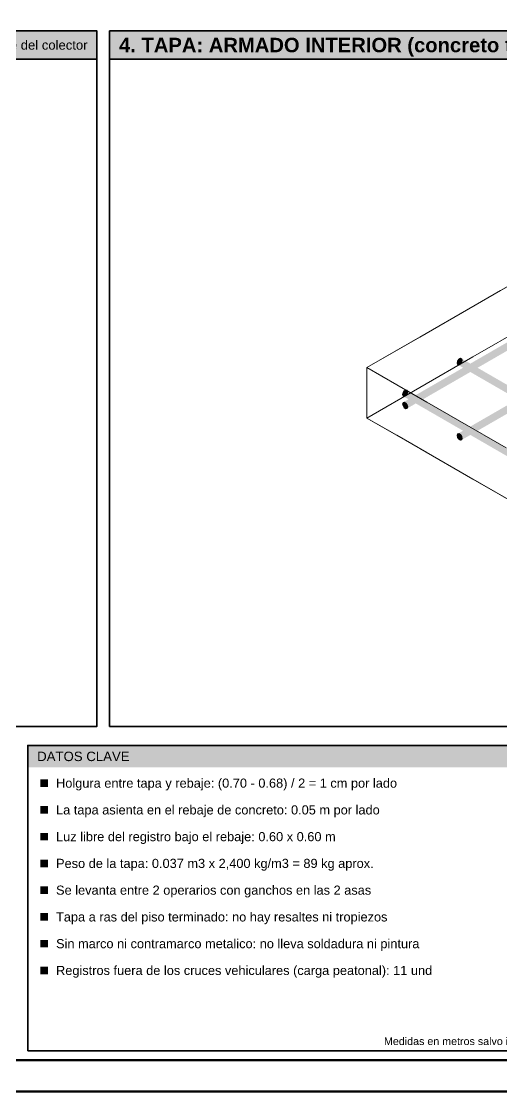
# Model space of a CAD drawing. Header units: metres. Extents: x 349122 to 349453, y 9281252 to 9281971.
# Drawn here: x 349266.02 to 349267.545, y 9281651.79 to 9281655.19 of the extents above; entities that cross this region are included whole.
import ezdxf
from ezdxf.enums import TextEntityAlignment as Align

# ---------------------------------------------------------------- set-up
doc = ezdxf.new("R2010")
doc.units = ezdxf.units.M
doc.header["$LTSCALE"] = 0.25
for name, color, linetype, lineweight in [('ISO-3D', 7, 'CONTINUOUS', 13), ('ISO-3D-ARISTAS', 250, 'CONTINUOUS', 13), ('MARCO', 7, 'CONTINUOUS', 50), ('PANEL-FONDO', 5, 'CONTINUOUS', 13), ('TITULOS', 160, 'CONTINUOUS', 35)]:
    doc.layers.add(name, color=color, linetype=linetype, lineweight=lineweight)
for name, color, linetype, lineweight, true_color in [('LLAMADAS-NUM', 30, 'CONTINUOUS', 25, 0xc05014), ('PANEL', 5, 'CONTINUOUS', 35, 0x1f4e79), ('TITULOS-BLANCO', 7, 'CONTINUOUS', 25, 0xffffff)]:
    doc.layers.add(name, color=color, linetype=linetype, lineweight=lineweight, true_color=true_color)
doc.layers.add('TEXTOS', color=7, linetype='CONTINUOUS')
doc.styles.get("Standard").update_dxf_attribs({"font": 'arial.ttf'})
doc.styles.add('TITULOS', font='arialbd.ttf')

msp = doc.modelspace()

# ---------------------------------------------------------------- linework, layer by layer
at = {"layer": 'ISO-3D', "true_color": 0x553624}
for points in [[(349267.5606, 9281654.1655), (349267.5622, 9281654.1702), (349267.478, 9281654.1178), (349267.4796, 9281654.1225)], [(349267.5771, 9281654.156), (349267.5755, 9281654.1513), (349267.4945, 9281654.1083), (349267.4929, 9281654.1036)], [(349267.478, 9281654.1178), (349267.4796, 9281654.1225), (349267.3954, 9281654.0701), (349267.397, 9281654.0748)], [(349267.4945, 9281654.1083), (349267.4929, 9281654.1036), (349267.4119, 9281654.0606), (349267.4103, 9281654.0559)], [(349267.3954, 9281654.0701), (349267.397, 9281654.0748), (349267.3128, 9281654.0225), (349267.3144, 9281654.0271)], [(349267.4119, 9281654.0606), (349267.4103, 9281654.0559), (349267.3293, 9281654.0129), (349267.3277, 9281654.0082)], [(349267.3128, 9281654.0225), (349267.3144, 9281654.0271), (349267.2302, 9281653.9748), (349267.2318, 9281653.9795)], [(349267.3293, 9281654.0129), (349267.3277, 9281654.0082), (349267.2467, 9281653.9652), (349267.2451, 9281653.9605)], [(349267.5686, 9281653.9701), (349267.5702, 9281653.9748), (349267.486, 9281653.9225), (349267.4876, 9281653.9271)], [(349267.5851, 9281653.9606), (349267.5835, 9281653.9559), (349267.5025, 9281653.9129), (349267.5009, 9281653.9082)], [(349267.486, 9281653.9225), (349267.4876, 9281653.9271), (349267.4034, 9281653.8748), (349267.405, 9281653.8795)], [(349267.5025, 9281653.9129), (349267.5009, 9281653.9082), (349267.4199, 9281653.8652), (349267.4183, 9281653.8605)]]:
    msp.add_solid(points, dxfattribs=at)
at = {"layer": 'ISO-3D', "true_color": 0x70472f}
for points in [[(349267.5622, 9281654.159), (349267.5606, 9281654.1655), (349267.4796, 9281654.1113), (349267.478, 9281654.1178)], [(349267.5755, 9281654.1625), (349267.5771, 9281654.156), (349267.4929, 9281654.1148), (349267.4945, 9281654.1083)], [(349267.4796, 9281654.1113), (349267.478, 9281654.1178), (349267.397, 9281654.0636), (349267.3954, 9281654.0701)], [(349267.4929, 9281654.1148), (349267.4945, 9281654.1083), (349267.4103, 9281654.0671), (349267.4119, 9281654.0606)], [(349267.397, 9281654.0636), (349267.3954, 9281654.0701), (349267.3144, 9281654.0159), (349267.3128, 9281654.0225)], [(349267.4103, 9281654.0671), (349267.4119, 9281654.0606), (349267.3277, 9281654.0194), (349267.3293, 9281654.0129)], [(349267.3144, 9281654.0159), (349267.3128, 9281654.0225), (349267.2318, 9281653.9683), (349267.2302, 9281653.9748)], [(349267.3277, 9281654.0194), (349267.3293, 9281654.0129), (349267.2451, 9281653.9717), (349267.2467, 9281653.9652)], [(349267.5702, 9281653.9636), (349267.5686, 9281653.9701), (349267.4876, 9281653.9159), (349267.486, 9281653.9225)], [(349267.5835, 9281653.9671), (349267.5851, 9281653.9606), (349267.5009, 9281653.9194), (349267.5025, 9281653.9129)], [(349267.4876, 9281653.9159), (349267.486, 9281653.9225), (349267.405, 9281653.8683), (349267.4034, 9281653.8748)], [(349267.5009, 9281653.9194), (349267.5025, 9281653.9129), (349267.4183, 9281653.8717), (349267.4199, 9281653.8652)]]:
    msp.add_solid(points, dxfattribs=at)
at = {"layer": 'ISO-3D', "true_color": 0x67422b}
for points in [[(349267.5622, 9281654.1702), (349267.5663, 9281654.1713), (349267.4796, 9281654.1225), (349267.4837, 9281654.1236)], [(349267.5755, 9281654.1513), (349267.5714, 9281654.1502), (349267.4929, 9281654.1036), (349267.4888, 9281654.1025)], [(349267.4796, 9281654.1225), (349267.4837, 9281654.1236), (349267.397, 9281654.0748), (349267.4011, 9281654.0759)], [(349267.4929, 9281654.1036), (349267.4888, 9281654.1025), (349267.4103, 9281654.0559), (349267.4062, 9281654.0549)], [(349267.397, 9281654.0748), (349267.4011, 9281654.0759), (349267.3144, 9281654.0271), (349267.3185, 9281654.0282)], [(349267.4103, 9281654.0559), (349267.4062, 9281654.0549), (349267.3277, 9281654.0082), (349267.3236, 9281654.0072)], [(349267.3144, 9281654.0271), (349267.3185, 9281654.0282), (349267.2318, 9281653.9795), (349267.2359, 9281653.9805)], [(349267.3277, 9281654.0082), (349267.3236, 9281654.0072), (349267.2451, 9281653.9605), (349267.241, 9281653.9595)], [(349267.5702, 9281653.9748), (349267.5743, 9281653.9759), (349267.4876, 9281653.9271), (349267.4917, 9281653.9282)], [(349267.5835, 9281653.9559), (349267.5794, 9281653.9549), (349267.5009, 9281653.9082), (349267.4968, 9281653.9072)], [(349267.4876, 9281653.9271), (349267.4917, 9281653.9282), (349267.405, 9281653.8795), (349267.4091, 9281653.8805)], [(349267.5009, 9281653.9082), (349267.4968, 9281653.9072), (349267.4183, 9281653.8605), (349267.4142, 9281653.8595)]]:
    msp.add_solid(points, dxfattribs=at)
at = {"layer": 'ISO-3D', "true_color": 0x7f5135}
for points in [[(349267.5663, 9281654.1532), (349267.5622, 9281654.159), (349267.4837, 9281654.1055), (349267.4796, 9281654.1113)], [(349267.5714, 9281654.1684), (349267.5755, 9281654.1625), (349267.4888, 9281654.1207), (349267.4929, 9281654.1148)], [(349267.4888, 9281654.1207), (349267.4929, 9281654.1148), (349267.4062, 9281654.073), (349267.4103, 9281654.0671)], [(349267.4837, 9281654.1055), (349267.4796, 9281654.1113), (349267.4011, 9281654.0578), (349267.397, 9281654.0636)], [(349267.4011, 9281654.0578), (349267.397, 9281654.0636), (349267.3185, 9281654.0101), (349267.3144, 9281654.0159)], [(349267.4062, 9281654.073), (349267.4103, 9281654.0671), (349267.3236, 9281654.0253), (349267.3277, 9281654.0194)], [(349267.3185, 9281654.0101), (349267.3144, 9281654.0159), (349267.2359, 9281653.9624), (349267.2318, 9281653.9683)], [(349267.3236, 9281654.0253), (349267.3277, 9281654.0194), (349267.241, 9281653.9776), (349267.2451, 9281653.9717)], [(349267.5743, 9281653.9578), (349267.5702, 9281653.9636), (349267.4917, 9281653.9101), (349267.4876, 9281653.9159)], [(349267.5794, 9281653.973), (349267.5835, 9281653.9671), (349267.4968, 9281653.9253), (349267.5009, 9281653.9194)], [(349267.4917, 9281653.9101), (349267.4876, 9281653.9159), (349267.4091, 9281653.8624), (349267.405, 9281653.8683)], [(349267.4968, 9281653.9253), (349267.5009, 9281653.9194), (349267.4142, 9281653.8776), (349267.4183, 9281653.8717)]]:
    msp.add_solid(points, dxfattribs=at)
at = {"layer": 'ISO-3D', "true_color": 0x7c4f34}
for points in [[(349267.5663, 9281654.1713), (349267.5714, 9281654.1684), (349267.4837, 9281654.1236), (349267.4888, 9281654.1207)], [(349267.5714, 9281654.1502), (349267.5663, 9281654.1532), (349267.4888, 9281654.1025), (349267.4837, 9281654.1055)], [(349267.4837, 9281654.1236), (349267.4888, 9281654.1207), (349267.4011, 9281654.0759), (349267.4062, 9281654.073)], [(349267.4968, 9281654.0719), (349267.4917, 9281654.0689), (349267.4142, 9281654.1196), (349267.4091, 9281654.1166)], [(349267.4888, 9281654.1025), (349267.4837, 9281654.1055), (349267.4062, 9281654.0549), (349267.4011, 9281654.0578)], [(349267.4917, 9281654.0508), (349267.4968, 9281654.0538), (349267.4091, 9281654.0985), (349267.4142, 9281654.1015)], [(349267.4011, 9281654.0759), (349267.4062, 9281654.073), (349267.3185, 9281654.0282), (349267.3236, 9281654.0253)], [(349267.4062, 9281654.0549), (349267.4011, 9281654.0578), (349267.3236, 9281654.0072), (349267.3185, 9281654.0101)], [(349267.5794, 9281654.0242), (349267.5743, 9281654.0213), (349267.4968, 9281654.0719), (349267.4917, 9281654.0689)], [(349267.5743, 9281654.0031), (349267.5794, 9281654.0061), (349267.4917, 9281654.0508), (349267.4968, 9281654.0538)], [(349267.3185, 9281654.0282), (349267.3236, 9281654.0253), (349267.2359, 9281653.9805), (349267.241, 9281653.9776)], [(349267.3236, 9281653.9719), (349267.3185, 9281653.9689), (349267.241, 9281654.0196), (349267.2359, 9281654.0166)], [(349267.3236, 9281654.0072), (349267.3185, 9281654.0101), (349267.241, 9281653.9595), (349267.2359, 9281653.9624)], [(349267.3185, 9281653.9508), (349267.3236, 9281653.9538), (349267.2359, 9281653.9985), (349267.241, 9281654.0015)], [(349267.4062, 9281653.9242), (349267.4011, 9281653.9213), (349267.3236, 9281653.9719), (349267.3185, 9281653.9689)], [(349267.4011, 9281653.9031), (349267.4062, 9281653.9061), (349267.3185, 9281653.9508), (349267.3236, 9281653.9538)], [(349267.5743, 9281653.9759), (349267.5794, 9281653.973), (349267.4917, 9281653.9282), (349267.4968, 9281653.9253)], [(349267.5794, 9281653.9549), (349267.5743, 9281653.9578), (349267.4968, 9281653.9072), (349267.4917, 9281653.9101)], [(349267.4888, 9281653.8765), (349267.4837, 9281653.8736), (349267.4062, 9281653.9242), (349267.4011, 9281653.9213)], [(349267.4917, 9281653.9282), (349267.4968, 9281653.9253), (349267.4091, 9281653.8805), (349267.4142, 9281653.8776)], [(349267.4968, 9281653.9072), (349267.4917, 9281653.9101), (349267.4142, 9281653.8595), (349267.4091, 9281653.8624)], [(349267.4837, 9281653.8554), (349267.4888, 9281653.8584), (349267.4011, 9281653.9031), (349267.4062, 9281653.9061)], [(349267.5714, 9281653.8288), (349267.5663, 9281653.8259), (349267.4888, 9281653.8765), (349267.4837, 9281653.8736)], [(349267.5663, 9281653.8078), (349267.5714, 9281653.8107), (349267.4837, 9281653.8554), (349267.4888, 9281653.8584)]]:
    msp.add_solid(points, dxfattribs=at)
at = {"layer": 'ISO-3D', "true_color": 0x643f2a}
for points in [[(349267.4117, 9281654.1091), (349267.4091, 9281654.1166), (349267.405, 9281654.1108)], [(349267.4117, 9281654.1091), (349267.4142, 9281654.1196), (349267.4091, 9281654.1166)], [(349267.4117, 9281654.1091), (349267.4183, 9281654.1185), (349267.4142, 9281654.1196)], [(349267.4117, 9281654.1091), (349267.4199, 9281654.1138), (349267.4183, 9281654.1185)], [(349267.4117, 9281654.1091), (349267.405, 9281654.1108), (349267.4034, 9281654.1043)], [(349267.4117, 9281654.1091), (349267.4034, 9281654.1043), (349267.405, 9281654.0996)], [(349267.4117, 9281654.1091), (349267.405, 9281654.0996), (349267.4091, 9281654.0985)], [(349267.4117, 9281654.1091), (349267.4091, 9281654.0985), (349267.4142, 9281654.1015)], [(349267.4117, 9281654.1091), (349267.4183, 9281654.1073), (349267.4199, 9281654.1138)], [(349267.4117, 9281654.1091), (349267.4142, 9281654.1015), (349267.4183, 9281654.1073)], [(349267.2384, 9281654.0091), (349267.2359, 9281654.0166), (349267.2318, 9281654.0108)], [(349267.2384, 9281654.0091), (349267.241, 9281654.0196), (349267.2359, 9281654.0166)], [(349267.2384, 9281654.0091), (349267.2451, 9281654.0185), (349267.241, 9281654.0196)], [(349267.2384, 9281654.0091), (349267.2467, 9281654.0138), (349267.2451, 9281654.0185)], [(349267.2384, 9281654.0091), (349267.2451, 9281654.0073), (349267.2467, 9281654.0138)], [(349267.2384, 9281654.0091), (349267.2318, 9281654.0108), (349267.2302, 9281654.0043)], [(349267.2384, 9281654.0091), (349267.2302, 9281654.0043), (349267.2318, 9281653.9996)], [(349267.2384, 9281654.0091), (349267.2318, 9281653.9996), (349267.2359, 9281653.9985)], [(349267.2384, 9281654.0091), (349267.2359, 9281653.9985), (349267.241, 9281654.0015)], [(349267.2384, 9281654.0091), (349267.241, 9281654.0015), (349267.2451, 9281654.0073)]]:
    msp.add_solid(points, dxfattribs=at)
at = {"layer": 'ISO-3D', "true_color": 0x865538}
for points in [[(349267.4917, 9281654.0689), (349267.4876, 9281654.0631), (349267.4091, 9281654.1166), (349267.405, 9281654.1108)], [(349267.4968, 9281654.0538), (349267.5009, 9281654.0596), (349267.4142, 9281654.1015), (349267.4183, 9281654.1073)], [(349267.5743, 9281654.0213), (349267.5702, 9281654.0154), (349267.4917, 9281654.0689), (349267.4876, 9281654.0631)], [(349267.5794, 9281654.0061), (349267.5835, 9281654.0119), (349267.4968, 9281654.0538), (349267.5009, 9281654.0596)], [(349267.3185, 9281653.9689), (349267.3144, 9281653.9631), (349267.2359, 9281654.0166), (349267.2318, 9281654.0108)], [(349267.3236, 9281653.9538), (349267.3277, 9281653.9596), (349267.241, 9281654.0015), (349267.2451, 9281654.0073)], [(349267.4011, 9281653.9213), (349267.397, 9281653.9154), (349267.3185, 9281653.9689), (349267.3144, 9281653.9631)], [(349267.4062, 9281653.9061), (349267.4103, 9281653.9119), (349267.3236, 9281653.9538), (349267.3277, 9281653.9596)], [(349267.4837, 9281653.8736), (349267.4796, 9281653.8677), (349267.4011, 9281653.9213), (349267.397, 9281653.9154)], [(349267.4888, 9281653.8584), (349267.4929, 9281653.8642), (349267.4062, 9281653.9061), (349267.4103, 9281653.9119)], [(349267.5663, 9281653.8259), (349267.5622, 9281653.82), (349267.4837, 9281653.8736), (349267.4796, 9281653.8677)], [(349267.5714, 9281653.8107), (349267.5755, 9281653.8165), (349267.4888, 9281653.8584), (349267.4929, 9281653.8642)]]:
    msp.add_solid(points, dxfattribs=at)
at = {"layer": 'ISO-3D', "true_color": 0x603d28}
for points in [[(349267.5009, 9281654.0708), (349267.4968, 9281654.0719), (349267.4183, 9281654.1185), (349267.4142, 9281654.1196)], [(349267.5025, 9281654.0661), (349267.5009, 9281654.0708), (349267.4199, 9281654.1138), (349267.4183, 9281654.1185)], [(349267.486, 9281654.0566), (349267.4876, 9281654.0519), (349267.4034, 9281654.1043), (349267.405, 9281654.0996)], [(349267.4876, 9281654.0519), (349267.4917, 9281654.0508), (349267.405, 9281654.0996), (349267.4091, 9281654.0985)], [(349267.5686, 9281654.0089), (349267.5702, 9281654.0042), (349267.486, 9281654.0566), (349267.4876, 9281654.0519)], [(349267.5702, 9281654.0042), (349267.5743, 9281654.0031), (349267.4876, 9281654.0519), (349267.4917, 9281654.0508)], [(349267.5835, 9281654.0231), (349267.5794, 9281654.0242), (349267.5009, 9281654.0708), (349267.4968, 9281654.0719)], [(349267.5851, 9281654.0184), (349267.5835, 9281654.0231), (349267.5025, 9281654.0661), (349267.5009, 9281654.0708)], [(349267.3277, 9281653.9708), (349267.3236, 9281653.9719), (349267.2451, 9281654.0185), (349267.241, 9281654.0196)], [(349267.3293, 9281653.9661), (349267.3277, 9281653.9708), (349267.2467, 9281654.0138), (349267.2451, 9281654.0185)], [(349267.3128, 9281653.9566), (349267.3144, 9281653.9519), (349267.2302, 9281654.0043), (349267.2318, 9281653.9996)], [(349267.3144, 9281653.9519), (349267.3185, 9281653.9508), (349267.2318, 9281653.9996), (349267.2359, 9281653.9985)], [(349267.3954, 9281653.9089), (349267.397, 9281653.9042), (349267.3128, 9281653.9566), (349267.3144, 9281653.9519)], [(349267.397, 9281653.9042), (349267.4011, 9281653.9031), (349267.3144, 9281653.9519), (349267.3185, 9281653.9508)], [(349267.4103, 9281653.9231), (349267.4062, 9281653.9242), (349267.3277, 9281653.9708), (349267.3236, 9281653.9719)], [(349267.4119, 9281653.9184), (349267.4103, 9281653.9231), (349267.3293, 9281653.9661), (349267.3277, 9281653.9708)], [(349267.4929, 9281653.8754), (349267.4888, 9281653.8765), (349267.4103, 9281653.9231), (349267.4062, 9281653.9242)], [(349267.4945, 9281653.8707), (349267.4929, 9281653.8754), (349267.4119, 9281653.9184), (349267.4103, 9281653.9231)], [(349267.478, 9281653.8612), (349267.4796, 9281653.8565), (349267.3954, 9281653.9089), (349267.397, 9281653.9042)], [(349267.4796, 9281653.8565), (349267.4837, 9281653.8554), (349267.397, 9281653.9042), (349267.4011, 9281653.9031)], [(349267.5755, 9281653.8277), (349267.5714, 9281653.8288), (349267.4929, 9281653.8754), (349267.4888, 9281653.8765)], [(349267.5606, 9281653.8135), (349267.5622, 9281653.8088), (349267.478, 9281653.8612), (349267.4796, 9281653.8565)], [(349267.5622, 9281653.8088), (349267.5663, 9281653.8078), (349267.4796, 9281653.8565), (349267.4837, 9281653.8554)], [(349267.5771, 9281653.823), (349267.5755, 9281653.8277), (349267.4945, 9281653.8707), (349267.4929, 9281653.8754)]]:
    msp.add_solid(points, dxfattribs=at)
at = {"layer": 'ISO-3D', "true_color": 0x7b4f34}
for points in [[(349267.4876, 9281654.0631), (349267.486, 9281654.0566), (349267.405, 9281654.1108), (349267.4034, 9281654.1043)], [(349267.5009, 9281654.0596), (349267.5025, 9281654.0661), (349267.4183, 9281654.1073), (349267.4199, 9281654.1138)], [(349267.5702, 9281654.0154), (349267.5686, 9281654.0089), (349267.4876, 9281654.0631), (349267.486, 9281654.0566)], [(349267.5835, 9281654.0119), (349267.5851, 9281654.0184), (349267.5009, 9281654.0596), (349267.5025, 9281654.0661)], [(349267.3277, 9281653.9596), (349267.3293, 9281653.9661), (349267.2451, 9281654.0073), (349267.2467, 9281654.0138)], [(349267.3144, 9281653.9631), (349267.3128, 9281653.9566), (349267.2318, 9281654.0108), (349267.2302, 9281654.0043)], [(349267.397, 9281653.9154), (349267.3954, 9281653.9089), (349267.3144, 9281653.9631), (349267.3128, 9281653.9566)], [(349267.4103, 9281653.9119), (349267.4119, 9281653.9184), (349267.3277, 9281653.9596), (349267.3293, 9281653.9661)], [(349267.4796, 9281653.8677), (349267.478, 9281653.8612), (349267.397, 9281653.9154), (349267.3954, 9281653.9089)], [(349267.4929, 9281653.8642), (349267.4945, 9281653.8707), (349267.4103, 9281653.9119), (349267.4119, 9281653.9184)], [(349267.5622, 9281653.82), (349267.5606, 9281653.8135), (349267.4796, 9281653.8677), (349267.478, 9281653.8612)], [(349267.5755, 9281653.8165), (349267.5771, 9281653.823), (349267.4929, 9281653.8642), (349267.4945, 9281653.8707)]]:
    msp.add_solid(points, dxfattribs=at)
at = {"layer": 'ISO-3D', "true_color": 0x6f472f}
for points in [[(349267.2384, 9281653.97), (349267.2302, 9281653.9748), (349267.2318, 9281653.9795)], [(349267.2384, 9281653.97), (349267.2318, 9281653.9795), (349267.2359, 9281653.9805)], [(349267.2384, 9281653.97), (349267.2359, 9281653.9805), (349267.241, 9281653.9776)], [(349267.2384, 9281653.97), (349267.2318, 9281653.9683), (349267.2302, 9281653.9748)], [(349267.2384, 9281653.97), (349267.2359, 9281653.9624), (349267.2318, 9281653.9683)], [(349267.2384, 9281653.97), (349267.241, 9281653.9595), (349267.2359, 9281653.9624)], [(349267.2384, 9281653.97), (349267.241, 9281653.9776), (349267.2451, 9281653.9717)], [(349267.2384, 9281653.97), (349267.2451, 9281653.9717), (349267.2467, 9281653.9652)], [(349267.2384, 9281653.97), (349267.2451, 9281653.9605), (349267.241, 9281653.9595)], [(349267.2384, 9281653.97), (349267.2467, 9281653.9652), (349267.2451, 9281653.9605)], [(349267.4117, 9281653.87), (349267.4034, 9281653.8748), (349267.405, 9281653.8795)], [(349267.4117, 9281653.87), (349267.405, 9281653.8795), (349267.4091, 9281653.8805)], [(349267.4117, 9281653.87), (349267.4091, 9281653.8805), (349267.4142, 9281653.8776)], [(349267.4117, 9281653.87), (349267.4142, 9281653.8776), (349267.4183, 9281653.8717)], [(349267.4117, 9281653.87), (349267.405, 9281653.8683), (349267.4034, 9281653.8748)], [(349267.4117, 9281653.87), (349267.4091, 9281653.8624), (349267.405, 9281653.8683)], [(349267.4117, 9281653.87), (349267.4142, 9281653.8595), (349267.4091, 9281653.8624)], [(349267.4117, 9281653.87), (349267.4183, 9281653.8717), (349267.4199, 9281653.8652)], [(349267.4117, 9281653.87), (349267.4183, 9281653.8605), (349267.4142, 9281653.8595)], [(349267.4117, 9281653.87), (349267.4199, 9281653.8652), (349267.4183, 9281653.8605)]]:
    msp.add_solid(points, dxfattribs=at)
at = {"layer": 'ISO-3D-ARISTAS', "color": 250}
for p, q in [((349267.5416, 9281654.335), (349267.7061, 9281654.43)), ((349267.4537, 9281654.2843), (349267.622, 9281654.3814)), ((349267.4001, 9281654.2533), (349267.5416, 9281654.335)), ((349267.2855, 9281654.1871), (349267.4537, 9281654.2843)), ((349267.2587, 9281654.1717), (349267.4001, 9281654.2533)), ((349267.622, 9281654.2214), (349267.4537, 9281654.1243)), ((349267.4537, 9281654.1243), (349267.622, 9281654.2214)), ((349267.1172, 9281654.09), (349267.2855, 9281654.1871)), ((349267.1172, 9281654.09), (349267.2587, 9281654.1717)), ((349267.4537, 9281654.1243), (349267.2855, 9281654.0271)), ((349267.2855, 9281654.0271), (349267.4537, 9281654.1243)), ((349267.4091, 9281654.1166), (349267.405, 9281654.1108)), ((349267.405, 9281654.1108), (349267.4091, 9281654.1166)), ((349267.4142, 9281654.1196), (349267.4091, 9281654.1166)), ((349267.4091, 9281654.1166), (349267.4142, 9281654.1196)), ((349267.4183, 9281654.1185), (349267.4142, 9281654.1196)), ((349267.4142, 9281654.1196), (349267.4183, 9281654.1185)), ((349267.4199, 9281654.1138), (349267.4183, 9281654.1185)), ((349267.4183, 9281654.1185), (349267.4199, 9281654.1138)), ((349267.1172, 9281654.03), (349267.1172, 9281654.09)), ((349267.2125, 9281654.035), (349267.1172, 9281654.09)), ((349267.1172, 9281654.03), (349267.1172, 9281654.09)), ((349267.1172, 9281654.09), (349267.2125, 9281654.035)), ((349267.405, 9281654.1108), (349267.4034, 9281654.1043)), ((349267.4034, 9281654.1043), (349267.405, 9281654.1108)), ((349267.4034, 9281654.1043), (349267.405, 9281654.0996)), ((349267.405, 9281654.0996), (349267.4034, 9281654.1043)), ((349267.405, 9281654.0996), (349267.4091, 9281654.0985)), ((349267.4091, 9281654.0985), (349267.405, 9281654.0996)), ((349267.4091, 9281654.0985), (349267.4142, 9281654.1015)), ((349267.4142, 9281654.1015), (349267.4091, 9281654.0985)), ((349267.4142, 9281654.1015), (349267.4183, 9281654.1073)), ((349267.4183, 9281654.1073), (349267.4142, 9281654.1015)), ((349267.4183, 9281654.1073), (349267.4199, 9281654.1138)), ((349267.4199, 9281654.1138), (349267.4183, 9281654.1073)), ((349267.1172, 9281653.93), (349267.1172, 9281654.03)), ((349267.1172, 9281653.93), (349267.1172, 9281654.03)), ((349267.2855, 9281654.0271), (349267.1172, 9281653.93)), ((349267.1172, 9281653.93), (349267.2855, 9281654.0271)), ((349267.3077, 9281653.98), (349267.2125, 9281654.035)), ((349267.2125, 9281654.035), (349267.3077, 9281653.98)), ((349267.2359, 9281654.0166), (349267.2318, 9281654.0108)), ((349267.2318, 9281654.0108), (349267.2359, 9281654.0166)), ((349267.241, 9281654.0196), (349267.2359, 9281654.0166)), ((349267.2359, 9281654.0166), (349267.241, 9281654.0196)), ((349267.2451, 9281654.0185), (349267.241, 9281654.0196)), ((349267.241, 9281654.0196), (349267.2451, 9281654.0185)), ((349267.2467, 9281654.0138), (349267.2451, 9281654.0185)), ((349267.2451, 9281654.0185), (349267.2467, 9281654.0138)), ((349267.2451, 9281654.0073), (349267.2467, 9281654.0138)), ((349267.2467, 9281654.0138), (349267.2451, 9281654.0073)), ((349267.2318, 9281654.0108), (349267.2302, 9281654.0043)), ((349267.2302, 9281654.0043), (349267.2318, 9281654.0108)), ((349267.2302, 9281654.0043), (349267.2318, 9281653.9996)), ((349267.2318, 9281653.9996), (349267.2302, 9281654.0043)), ((349267.2318, 9281653.9795), (349267.2302, 9281653.9748)), ((349267.2302, 9281653.9748), (349267.2318, 9281653.9795)), ((349267.2318, 9281653.9996), (349267.2359, 9281653.9985)), ((349267.2359, 9281653.9985), (349267.2318, 9281653.9996)), ((349267.2359, 9281653.9805), (349267.2318, 9281653.9795)), ((349267.2318, 9281653.9795), (349267.2359, 9281653.9805)), ((349267.2359, 9281653.9985), (349267.241, 9281654.0015)), ((349267.241, 9281654.0015), (349267.2359, 9281653.9985)), ((349267.241, 9281653.9776), (349267.2359, 9281653.9805)), ((349267.2359, 9281653.9805), (349267.241, 9281653.9776)), ((349267.241, 9281654.0015), (349267.2451, 9281654.0073)), ((349267.2451, 9281654.0073), (349267.241, 9281654.0015)), ((349267.4117, 9281653.92), (349267.3077, 9281653.98)), ((349267.3077, 9281653.98), (349267.4117, 9281653.92)), ((349267.2302, 9281653.9748), (349267.2318, 9281653.9683)), ((349267.2318, 9281653.9683), (349267.2302, 9281653.9748)), ((349267.2318, 9281653.9683), (349267.2359, 9281653.9624)), ((349267.2359, 9281653.9624), (349267.2318, 9281653.9683)), ((349267.2359, 9281653.9624), (349267.241, 9281653.9595)), ((349267.241, 9281653.9595), (349267.2359, 9281653.9624)), ((349267.2451, 9281653.9717), (349267.241, 9281653.9776)), ((349267.241, 9281653.9776), (349267.2451, 9281653.9717)), ((349267.241, 9281653.9595), (349267.2451, 9281653.9605)), ((349267.2451, 9281653.9605), (349267.241, 9281653.9595)), ((349267.2467, 9281653.9652), (349267.2451, 9281653.9717)), ((349267.2451, 9281653.9717), (349267.2467, 9281653.9652)), ((349267.2451, 9281653.9605), (349267.2467, 9281653.9652)), ((349267.2467, 9281653.9652), (349267.2451, 9281653.9605)), ((349267.2855, 9281653.8329), (349267.1172, 9281653.93)), ((349267.2125, 9281653.875), (349267.1172, 9281653.93)), ((349267.5589, 9281653.835), (349267.4117, 9281653.92)), ((349267.4117, 9281653.92), (349267.5589, 9281653.835)), ((349267.405, 9281653.8795), (349267.4034, 9281653.8748)), ((349267.4034, 9281653.8748), (349267.405, 9281653.8795)), ((349267.4091, 9281653.8805), (349267.405, 9281653.8795)), ((349267.405, 9281653.8795), (349267.4091, 9281653.8805)), ((349267.4142, 9281653.8776), (349267.4091, 9281653.8805)), ((349267.4091, 9281653.8805), (349267.4142, 9281653.8776)), ((349267.4183, 9281653.8717), (349267.4142, 9281653.8776)), ((349267.4142, 9281653.8776), (349267.4183, 9281653.8717)), ((349267.3077, 9281653.82), (349267.2125, 9281653.875)), ((349267.4034, 9281653.8748), (349267.405, 9281653.8683)), ((349267.405, 9281653.8683), (349267.4034, 9281653.8748)), ((349267.405, 9281653.8683), (349267.4091, 9281653.8624)), ((349267.4091, 9281653.8624), (349267.405, 9281653.8683)), ((349267.4091, 9281653.8624), (349267.4142, 9281653.8595)), ((349267.4142, 9281653.8595), (349267.4091, 9281653.8624)), ((349267.4142, 9281653.8595), (349267.4183, 9281653.8605)), ((349267.4183, 9281653.8605), (349267.4142, 9281653.8595)), ((349267.4199, 9281653.8652), (349267.4183, 9281653.8717)), ((349267.4183, 9281653.8717), (349267.4199, 9281653.8652)), ((349267.4183, 9281653.8605), (349267.4199, 9281653.8652)), ((349267.4199, 9281653.8652), (349267.4183, 9281653.8605)), ((349267.4537, 9281653.7357), (349267.2855, 9281653.8329)), ((349267.4117, 9281653.76), (349267.3077, 9281653.82)), ((349267.5589, 9281653.675), (349267.4117, 9281653.76)), ((349267.622, 9281653.6386), (349267.4537, 9281653.7357))]:
    msp.add_line(p, q, dxfattribs=at)
at = {"layer": 'LLAMADAS-NUM', "true_color": 0xc05014}
for points in [[(349266.08, 9281652.758), (349266.104, 9281652.758), (349266.08, 9281652.782), (349266.104, 9281652.782)], [(349266.08, 9281652.673), (349266.104, 9281652.673), (349266.08, 9281652.697), (349266.104, 9281652.697)], [(349266.08, 9281652.588), (349266.104, 9281652.588), (349266.08, 9281652.612), (349266.104, 9281652.612)], [(349266.08, 9281652.503), (349266.104, 9281652.503), (349266.08, 9281652.527), (349266.104, 9281652.527)], [(349266.08, 9281652.418), (349266.104, 9281652.418), (349266.08, 9281652.442), (349266.104, 9281652.442)], [(349266.08, 9281652.333), (349266.104, 9281652.333), (349266.08, 9281652.357), (349266.104, 9281652.357)], [(349266.08, 9281652.248), (349266.104, 9281652.248), (349266.08, 9281652.272), (349266.104, 9281652.272)], [(349266.08, 9281652.163), (349266.104, 9281652.163), (349266.08, 9281652.187), (349266.104, 9281652.187)]]:
    msp.add_solid(points, dxfattribs=at)
at = {"layer": 'MARCO'}
msp.add_lwpolyline([(349262, 9281651.79), (349270.41, 9281651.79), (349270.41, 9281657.73), (349262, 9281657.73)], close=True, dxfattribs=at)
at = {"layer": 'MARCO', "const_width": 0.008}
msp.add_lwpolyline([(349262.25, 9281651.89), (349270.31, 9281651.89), (349270.31, 9281657.63), (349262.25, 9281657.63)], close=True, dxfattribs=at)
at = {"layer": 'PANEL'}
for p, q in [((349262.27, 9281655.07), (349266.26, 9281655.07)), ((349266.3, 9281655.07), (349270.29, 9281655.07))]:
    msp.add_line(p, q, dxfattribs=at)
for points in [[(349262.27, 9281652.95), (349266.26, 9281652.95), (349266.26, 9281655.16), (349262.27, 9281655.16)], [(349266.3, 9281652.95), (349270.29, 9281652.95), (349270.29, 9281655.16), (349266.3, 9281655.16)], [(349266.04, 9281651.92), (349268.42, 9281651.92), (349268.42, 9281652.89), (349266.04, 9281652.89)]]:
    msp.add_lwpolyline(points, close=True, dxfattribs=at)
at = {"layer": 'PANEL-FONDO', "true_color": 0xebf1f8}
for points in [[(349262.27, 9281655.07), (349266.26, 9281655.07), (349262.27, 9281655.16), (349266.26, 9281655.16)], [(349266.3, 9281655.07), (349270.29, 9281655.07), (349266.3, 9281655.16), (349270.29, 9281655.16)]]:
    msp.add_solid(points, dxfattribs=at)
at = {"layer": 'PANEL-FONDO', "true_color": 0x1f4e79}
msp.add_solid([(349266.04, 9281652.82), (349268.42, 9281652.82), (349266.04, 9281652.89), (349268.42, 9281652.89)], dxfattribs=at)

# ---------------------------------------------------------------- texts
at = {"layer": 'TEXTOS'}
for s, height, p in [('ESC. 1/5 - corte por el eje del colector', 0.0297, (349266.23, 9281655.115)), ('Medidas en metros salvo indicacion. Ref.: lamina DP-06B y metrado del colector.', 0.0243, (349268.39, 9281651.95))]:
    msp.add_text(s, height=height, dxfattribs=at).set_placement(p, align=Align.MIDDLE_RIGHT)
for s, p in [('Holgura entre tapa y rebaje: (0.70 - 0.68) / 2 = 1 cm por lado', (349266.13, 9281652.77)), ('La tapa asienta en el rebaje de concreto: 0.05 m por lado', (349266.13, 9281652.685)), ('Luz libre del registro bajo el rebaje: 0.60 x 0.60 m', (349266.13, 9281652.6)), ('Peso de la tapa: 0.037 m3 x 2,400 kg/m3 = 89 kg aprox.', (349266.13, 9281652.515)), ('Se levanta entre 2 operarios con ganchos en las 2 asas', (349266.13, 9281652.43)), ('Tapa a ras del piso terminado: no hay resaltes ni tropiezos', (349266.13, 9281652.345)), ('Sin marco ni contramarco metalico: no lleva soldadura ni pintura', (349266.13, 9281652.26)), ('Registros fuera de los cruces vehiculares (carga peatonal): 11 und', (349266.13, 9281652.175))]:
    msp.add_text(s, height=0.029025, dxfattribs=at).set_placement(p, align=Align.MIDDLE_LEFT)
at = {"layer": 'TITULOS', "style": 'TITULOS'}
msp.add_text('4. TAPA: ARMADO INTERIOR (concreto transparente)', height=0.0459, dxfattribs=at).set_placement((349266.33, 9281655.115), align=Align.MIDDLE_LEFT)
at = {"layer": 'TITULOS-BLANCO'}
msp.add_text('DATOS CLAVE', height=0.03, dxfattribs=at).set_placement((349266.07, 9281652.855), align=Align.MIDDLE_LEFT)

doc.saveas('drawing.dxf')
